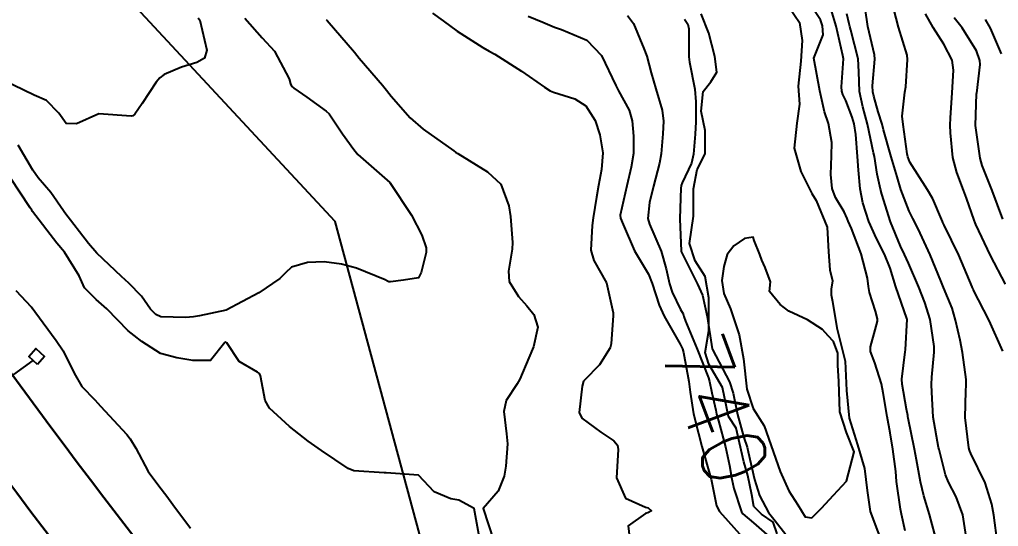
# Model space of a CAD drawing. Header units: metres. Extents: x 318500 to 325275, y 7408834 to 7428799.
# Drawn here: x 322812.6 to 322872.9, y 7421528.1 to 7421559.4 of the extents above; entities that cross this region are included whole.
import ezdxf
from ezdxf.enums import TextEntityAlignment as Align

# ---------------------------------------------------------------- set-up
doc = ezdxf.new("R2010")
doc.units = ezdxf.units.M
doc.header["$MEASUREMENT"] = 0
for name, color, linetype in [('Cotas', 45, 'Continuous'), ('Curvas de Nivel 1m', 11, 'Continuous'), ('Curvas de Nivel 5m', 15, 'Continuous'), ('Divisas', 45, 'Continuous'), ('Hidrografia', 140, 'Continuous'), ('Linha Férrea', 20, 'Continuous'), ('Pórticos', 45, 'Continuous'), ('Vias Primárias', 230, 'Continuous')]:
    doc.layers.add(name, color=color, linetype=linetype)
doc.styles.add('Style-STANDARD', font='STANDARD.shx')

msp = doc.modelspace()

# ---------------------------------------------------------------- linework, layer by layer
at = {"layer": 'Curvas de Nivel 1m', "flags": 128}
for points, elevation in [([(322838.071, 7421559.76), (322838.734, 7421559.283), (322839.591, 7421558.643), (322841.177, 7421557.645), (322841.573, 7421557.429), (322841.917, 7421557.237), (322843.554, 7421556.181), (322844.981, 7421555.198), (322845.329, 7421554.984), (322845.537, 7421554.892), (322846.848, 7421554.485), (322847.529, 7421554.061), (322848.092, 7421553.154), (322848.387, 7421552.271), (322848.569, 7421551.149), (322848.488, 7421550.137), (322848.304, 7421549.152), (322848.174, 7421548.431), (322847.981, 7421547.155), (322847.908, 7421546.68), (322847.836, 7421545.156), (322848.022, 7421544.533), (322848.794, 7421543.146), (322849.207, 7421541.296), (322849.21, 7421541.142), (322849.077, 7421539.399), (322849.012, 7421539.143), (322848.374, 7421538.089), (322847.431, 7421537.159), (322847.373, 7421537.085), (322847.296, 7421536.772), (322847.107, 7421535.163), (322847.275, 7421534.799), (322848.455, 7421533.955), (322849.254, 7421533.413), (322849.473, 7421533.137), (322849.509, 7421532.873), (322849.402, 7421531.137), (322849.962, 7421529.883), (322851.202, 7421529.316), (322851.37, 7421529.276), (322851.574, 7421529.104), (322851.339, 7421528.967), (322851.197, 7421528.93), (322850.138, 7421528.173), (322850.263, 7421527.124)], 742), ([(322867.185, 7421527.869), (322866.966, 7421528.902), (322866.906, 7421529.2), (322866.66, 7421530.906), (322866.613, 7421531.523), (322866.444, 7421532.908), (322866.264, 7421533.911), (322866.087, 7421534.912), (322865.848, 7421536.361), (322865.727, 7421536.916), (322865.319, 7421538.208), (322865.067, 7421538.924), (322865.056, 7421539.202), (322865.35, 7421540.248), (322865.49, 7421540.787), (322865.489, 7421540.919), (322865.365, 7421541.402), (322865.006, 7421542.555), (322864.945, 7421542.927), (322864.878, 7421543.438), (322864.485, 7421544.934), (322863.884, 7421546.492), (322863.68, 7421546.946), (322863.615, 7421547.12), (322863.446, 7421547.526), (322862.905, 7421548.409), (322862.703, 7421548.961), (322862.623, 7421549.812), (322862.653, 7421550.963), (322862.678, 7421551.787), (322862.474, 7421552.966), (322862.235, 7421553.677), (322861.94, 7421554.974), (322861.57, 7421556.98), (322862.134, 7421558.43), (322862.098, 7421558.973), (322861.973, 7421559.344), (322861.609, 7421559.912)], 739), ([(322871.037, 7421526.977), (322870.736, 7421528.847), (322870.327, 7421529.963), (322869.857, 7421530.86), (322869.674, 7421531.311), (322869.281, 7421532.87), (322869.252, 7421532.998), (322868.912, 7421534.876), (322868.827, 7421536.409), (322868.821, 7421536.877), (322868.839, 7421537.345), (322868.988, 7421538.875), (322868.983, 7421539.227), (322868.726, 7421540.88), (322868.413, 7421541.926), (322868.031, 7421542.89), (322867.402, 7421544.358), (322867.155, 7421544.903), (322866.915, 7421545.408), (322866.293, 7421546.911), (322865.762, 7421548.612), (322865.681, 7421548.918), (322865.474, 7421549.852), (322865.295, 7421550.923), (322865.252, 7421551.165), (322864.869, 7421552.93), (322864.587, 7421553.99), (322864.376, 7421554.937), (322864.342, 7421556.155), (322864.296, 7421556.939), (322863.838, 7421558.705), (322863.778, 7421558.947), (322863.75, 7421559.096), (322863.608, 7421559.717)], 741), ([(322872.889, 7421527.108), (322872.665, 7421528.825), (322872.529, 7421529.508), (322872.113, 7421530.831), (322871.248, 7421532.628), (322871.179, 7421532.771), (322871.154, 7421532.841), (322871.123, 7421532.971), (322870.883, 7421534.846), (322870.922, 7421536.471), (322870.957, 7421536.845), (322870.952, 7421537.199), (322870.72, 7421538.849), (322870.578, 7421539.615), (322870.298, 7421540.856), (322870.085, 7421541.577), (322869.555, 7421542.867), (322869.386, 7421543.269), (322868.735, 7421544.88), (322868.115, 7421546.205), (322867.78, 7421546.895), (322867.666, 7421547.121), (322867.447, 7421547.569), (322866.937, 7421548.905), (322866.697, 7421549.683), (322866.333, 7421550.912), (322865.862, 7421552.569), (322865.769, 7421552.918), (322865.528, 7421553.688), (322865.254, 7421554.641), (322865.194, 7421554.925), (322865.19, 7421555.281), (322865.33, 7421556.924), (322865.299, 7421557.199), (322864.893, 7421558.931), (322864.74, 7421560.062)], 742), ([(322873.21, 7421538.943), (322872.362, 7421540.83), (322871.379, 7421542.743), (322871.352, 7421542.813), (322871.347, 7421542.84), (322871.317, 7421542.905), (322870.502, 7421544.854), (322869.605, 7421546.7), (322869.524, 7421546.869), (322869.497, 7421546.926), (322869.442, 7421547.06), (322868.898, 7421548.322), (322868.579, 7421548.883), (322867.485, 7421550.583), (322867.35, 7421550.901), (322867.309, 7421551.085), (322867.067, 7421552.905), (322867.009, 7421553.422), (322867.167, 7421554.904), (322867.228, 7421555.22), (322867.346, 7421556.902), (322867.311, 7421557.165), (322866.777, 7421558.908), (322866.504, 7421560.018)], 743), ([(322873.384, 7421543.07), (322872.447, 7421544.83), (322871.538, 7421546.74), (322871.498, 7421546.839), (322871.442, 7421546.999), (322870.964, 7421548.356), (322870.78, 7421548.85), (322870.383, 7421549.95), (322870.138, 7421550.86), (322869.979, 7421552.397), (322869.96, 7421552.863), (322869.977, 7421553.315), (322870.089, 7421554.862), (322870.172, 7421556.249), (322870.079, 7421556.862), (322869.585, 7421557.844), (322868.928, 7421558.88), (322868.438, 7421559.717)], 744), ([(322826.521, 7421559.446), (322827.582, 7421558.233), (322828.337, 7421557.418), (322829.241, 7421555.708), (322829.336, 7421555.403), (322829.4, 7421555.263), (322829.537, 7421555.147), (322830.335, 7421554.589), (322831.524, 7421553.732), (322831.709, 7421553.564), (322831.846, 7421553.375), (322832.54, 7421552.329), (322833.229, 7421551.354), (322833.486, 7421551.062), (322835.46, 7421549.32), (322836.785, 7421547.307), (322837.422, 7421546.083), (322837.681, 7421545.296), (322837.681, 7421545.021), (322837.387, 7421543.782), (322837.223, 7421543.461), (322836.296, 7421543.311), (322835.491, 7421543.206), (322835.379, 7421543.213), (322835.303, 7421543.245), (322835.154, 7421543.323), (322833.39, 7421544.049), (322832.468, 7421544.289), (322831.396, 7421544.432), (322830.386, 7421544.399), (322829.391, 7421544.106), (322829.023, 7421543.768), (322828.676, 7421543.411), (322827.371, 7421542.538), (322825.36, 7421541.46), (322823.72, 7421541.111), (322823.353, 7421541.046), (322822.867, 7421541.002), (322821.353, 7421541.048), (322821.027, 7421541.187), (322820.714, 7421541.52), (322820.161, 7421542.321), (322819.376, 7421543.126), (322818.919, 7421543.545), (322817.401, 7421544.97), (322816.878, 7421545.568), (322815.438, 7421547.464), (322815.352, 7421547.591), (322814.558, 7421548.71), (322813.796, 7421549.615), (322813.467, 7421550.079), (322812.552, 7421551.629)], 744), ([(322831.526, 7421559.381), (322831.599, 7421559.306), (322833.267, 7421557.355), (322833.565, 7421556.999), (322834.99, 7421555.328), (322835.238, 7421555.026), (322835.533, 7421554.648), (322836.701, 7421553.308), (322837.51, 7421552.606), (322839.395, 7421551.271), (322839.489, 7421551.205), (322839.641, 7421551.114), (322841.471, 7421549.99), (322842.28, 7421549.232), (322842.778, 7421547.895), (322842.887, 7421547.226), (322842.999, 7421545.641), (322842.978, 7421545.224), (322842.756, 7421543.86), (322842.796, 7421543.226), (322843.371, 7421542.311), (322843.889, 7421541.736), (322844.326, 7421541.206), (322844.558, 7421540.411), (322844.295, 7421539.206), (322844.002, 7421538.527), (322843.459, 7421537.218), (322843.297, 7421536.924), (322842.61, 7421535.903), (322842.478, 7421535.228), (322842.643, 7421533.842), (322842.689, 7421533.226), (322842.6, 7421531.855), (322842.493, 7421531.227), (322842.128, 7421530.314), (322841.2, 7421529.24), (322841.847, 7421527.233)], 743), ([(322843.963, 7421559.574), (322844.865, 7421559.201), (322845.596, 7421558.905), (322846.015, 7421558.762), (322847.584, 7421558.092), (322848.494, 7421557.151), (322849.37, 7421555.314), (322849.452, 7421555.141), (322849.538, 7421554.985), (322850.184, 7421553.787), (322850.383, 7421553.127), (322850.458, 7421552.174), (322850.45, 7421551.126), (322850.321, 7421550.284), (322850.042, 7421549.131), (322849.63, 7421547.326), (322849.653, 7421547.137), (322849.824, 7421546.745), (322850.519, 7421545.123), (322851.389, 7421543.683), (322851.602, 7421543.107), (322852.035, 7421541.768), (322852.345, 7421541.095), (322853.334, 7421539.364), (322853.473, 7421539.079), (322853.546, 7421538.859), (322853.863, 7421537.074), (322853.953, 7421536.413), (322854.162, 7421535.071), (322854.467, 7421533.863), (322854.678, 7421533.066), (322855.221, 7421531.115), (322855.234, 7421531.06), (322855.566, 7421529.417), (322855.753, 7421529.052), (322857.177, 7421527.482)], 741), ([(322853.603, 7421559.396), (322853.799, 7421559.078), (322853.874, 7421558.799), (322853.864, 7421557.077), (322853.905, 7421556.737), (322854.236, 7421555.073), (322854.298, 7421554.306), (322854.305, 7421553.072), (322854.265, 7421552.316), (322854.15, 7421551.073), (322854.031, 7421550.526), (322853.463, 7421549.313), (322853.405, 7421549.137), (322853.393, 7421549.081), (322853.378, 7421549), (322853.307, 7421547.082), (322853.393, 7421545.097), (322853.397, 7421545.08), (322853.409, 7421545.039), (322854.408, 7421543.07), (322854.7, 7421542.394), (322855.006, 7421541.064), (322855.315, 7421539.075), (322855.33, 7421539.04), (322856.378, 7421537.044), (322856.601, 7421536.348), (322856.857, 7421535.036), (322857.259, 7421533.627), (322857.463, 7421533.027), (322857.529, 7421532.742), (322857.909, 7421531.02), (322858.23, 7421530.034), (322858.774, 7421529.006), (322859.192, 7421528.483), (322860.349, 7421526.988)], 739), ([(322873.137, 7421557.264), (322872.445, 7421558.832), (322872.142, 7421559.372)], 746), ([(322840.982, 7421527.433), (322840.645, 7421529.248), (322839.691, 7421529.749), (322839.206, 7421529.838), (322838.186, 7421530.262), (322837.22, 7421531.3), (322835.222, 7421531.438), (322835.1, 7421531.444), (322833.223, 7421531.569), (322832.88, 7421531.701), (322831.241, 7421532.808), (322830.414, 7421533.388), (322829.263, 7421534.297), (322828.03, 7421535.419), (322827.761, 7421535.899), (322827.478, 7421537.427), (322827.428, 7421537.554), (322827.303, 7421537.653), (322826.169, 7421538.303), (322825.399, 7421539.459), (322825.354, 7421539.483), (322825.33, 7421539.482), (322825.314, 7421539.476), (322825.28, 7421539.461), (322824.412, 7421538.37), (322823.313, 7421538.358), (322822.337, 7421538.516), (322821.319, 7421538.788), (322820.164, 7421539.527), (322819.694, 7421539.893), (322819.34, 7421540.199), (322818.015, 7421541.553), (322817.366, 7421542.111), (322816.634, 7421542.832), (322816.304, 7421543.576), (322815.402, 7421545.046), (322814.944, 7421545.597), (322813.439, 7421547.551), (322813.389, 7421547.621), (322813.288, 7421547.775), (322812.057, 7421549.634)], 743), ([(322812.41, 7421542.67), (322813.361, 7421541.665), (322813.386, 7421541.635), (322813.409, 7421541.61), (322813.58, 7421541.385), (322814.89, 7421539.594), (322815.32, 7421538.95), (322816.013, 7421537.579), (322816.473, 7421536.754), (322817.284, 7421535.936), (322817.464, 7421535.74), (322817.619, 7421535.555), (322819.254, 7421533.798), (322819.462, 7421533.528), (322819.798, 7421532.968), (322820.573, 7421531.516), (322821.211, 7421530.643), (322821.713, 7421530.01), (322822.091, 7421529.497), (322823.178, 7421528.034)], 743)]:
    msp.add_lwpolyline(points, dxfattribs=dict(at, elevation=elevation))
at = {"layer": 'Curvas de Nivel 5m', "flags": 128}
for points, elevation in [([(322869.174, 7421527.104), (322868.699, 7421528.878), (322868.353, 7421530.024), (322868.148, 7421530.886), (322867.898, 7421532.233), (322867.768, 7421532.892), (322867.373, 7421534.804), (322867.36, 7421534.899), (322867.348, 7421534.966), (322867.285, 7421535.361), (322867.016, 7421536.903), (322866.992, 7421537.216), (322867.204, 7421538.901), (322867.217, 7421539.016), (322867.316, 7421540.9), (322867.303, 7421540.958), (322866.619, 7421542.908), (322866.26, 7421544.048), (322865.917, 7421544.915), (322865.424, 7421545.881), (322864.948, 7421546.927), (322864.593, 7421548.075), (322864.428, 7421548.935), (322864.323, 7421550.092), (322864.267, 7421550.938), (322864.163, 7421552.287), (322864.055, 7421552.942), (322863.939, 7421553.359), (322863.534, 7421554.376), (322863.345, 7421554.76), (322863.286, 7421554.954), (322863.266, 7421555.232), (322863.385, 7421556.953), (322863.364, 7421557.162), (322862.94, 7421558.96), (322862.628, 7421559.982)], 740), ([(322823.633, 7421559.48), (322823.746, 7421559.33), (322824.179, 7421557.474), (322824.04, 7421556.998), (322823.559, 7421556.717), (322822.61, 7421556.438), (322821.547, 7421555.982), (322821.276, 7421555.782), (322821.055, 7421555.517), (322820.19, 7421554.194), (322819.749, 7421553.537), (322819.623, 7421553.433), (322819.518, 7421553.413), (322817.52, 7421553.56), (322816.152, 7421552.939), (322815.511, 7421552.968), (322815.06, 7421553.597), (322814.3, 7421554.381), (322813.531, 7421554.709), (322811.626, 7421555.639)], 745), ([(322850.091, 7421559.619), (322850.455, 7421559.127), (322851.103, 7421557.591), (322851.273, 7421557.114), (322851.555, 7421556.089), (322851.831, 7421555.106), (322852.223, 7421553.795), (322852.302, 7421553.098), (322852.272, 7421552.335), (322852.167, 7421551.1), (322852.059, 7421550.524), (322851.694, 7421549.106), (322851.45, 7421548.098), (322851.333, 7421547.112), (322851.435, 7421546.767), (322852.169, 7421545.099), (322852.47, 7421544.018), (322852.675, 7421543.091), (322852.851, 7421542.564), (322853.364, 7421541.501), (322853.515, 7421541.232), (322853.561, 7421541.078), (322853.655, 7421540.778), (322854.373, 7421539.07), (322855.079, 7421537.286), (322855.15, 7421537.061), (322855.293, 7421536.372), (322855.521, 7421535.295), (322855.577, 7421535.056), (322855.689, 7421534.638), (322856.133, 7421533.047), (322856.376, 7421531.9), (322856.514, 7421531.041), (322856.643, 7421530.467), (322857.112, 7421529.031), (322857.198, 7421528.909), (322857.854, 7421528.357), (322859.173, 7421527.213)], 740), ([(322873.201, 7421547.064), (322872.562, 7421548.829), (322871.945, 7421550.374), (322871.805, 7421550.837), (322871.52, 7421552.84), (322871.597, 7421554.782), (322871.604, 7421554.839), (322871.812, 7421556.591), (322871.793, 7421556.838), (322871.579, 7421557.443), (322870.704, 7421558.853), (322870.216, 7421559.474)], 745)]:
    msp.add_lwpolyline(points, dxfattribs=dict(at, elevation=elevation))
at = {"layer": 'Divisas'}
msp.add_lwpolyline([(322924.207, 7421441.683), (322906.988, 7421456.138), (322893.341, 7421467.245), (322879.861, 7421474.937), (322877.963, 7421471.837), (322876.004, 7421472.68), (322865.363, 7421480.86), (322840.2, 7421516.876), (322832.088, 7421546.932), (322817.958, 7421562.151), (322800.311, 7421581.177), (322798.306, 7421584.659), (322777.445, 7421620.897), (322776.091, 7421623.568), (322757.971, 7421670.712), (322728.171, 7421705.308), (322722.249, 7421700.843), (322705.113, 7421730.344), (322695.999, 7421746.022), (322690.944, 7421752.823), (322684.139, 7421762.406), (322668.997, 7421784.079), (322654.601, 7421804.408), (322642.478, 7421825.337)], dxfattribs=at)
at = {"layer": 'Hidrografia'}
for points in [[(322859.752, 7421560.536), (322860.686, 7421559.177), (322860.856, 7421558.073), (322860.771, 7421556.799), (322860.602, 7421555.269), (322860.686, 7421554.165), (322860.517, 7421552.976), (322860.347, 7421551.447), (322860.771, 7421550.003), (322861.451, 7421548.644), (322861.706, 7421548.219), (322862.386, 7421546.58), (322862.471, 7421545.051), (322862.556, 7421543.947), (322862.726, 7421543.267), (322862.641, 7421542.758), (322862.641, 7421542.418), (322862.726, 7421541.993), (322862.975, 7421540.374), (322863.49, 7421538.316), (322863.575, 7421536.516), (322863.747, 7421534.802), (322864.262, 7421533.173), (322864.69, 7421531.716), (322864.862, 7421530.344), (322865.034, 7421529.058), (322865.976, 7421526.552)], [(322859.306, 7421527.685), (322859.066, 7421528.404), (322858.346, 7421528.884), (322857.866, 7421529.363), (322857.746, 7421530.083), (322857.506, 7421531.282), (322857.266, 7421532.121), (322856.787, 7421534.189), (322856.307, 7421534.908), (322855.947, 7421536.707), (322855.108, 7421538.146), (322854.868, 7421538.865), (322855.108, 7421540.184), (322855.108, 7421541.144), (322855.108, 7421542.223), (322854.868, 7421543.542), (322854.268, 7421544.501), (322853.908, 7421545.58), (322854.148, 7421547.259), (322854.148, 7421548.937), (322854.388, 7421550.136), (322854.868, 7421551.096), (322854.868, 7421552.535), (322854.628, 7421553.734), (322854.748, 7421554.933), (322855.228, 7421555.532), (322855.587, 7421556.132), (322855.467, 7421557.091), (322855.108, 7421558.53), (322854.628, 7421559.729)]]:
    msp.add_lwpolyline(points, dxfattribs=at)
msp.add_lwpolyline([(322861.174, 7421540.877), (322860.038, 7421541.411), (322859.504, 7421541.812), (322858.836, 7421542.613), (322858.903, 7421543.214), (322858.569, 7421544.082), (322858.368, 7421544.549), (322858.235, 7421544.883), (322857.901, 7421545.751), (322857.834, 7421545.951), (322857.3, 7421545.885), (322856.632, 7421545.417), (322856.231, 7421544.883), (322856.03, 7421544.149), (322855.897, 7421543.281), (322856.03, 7421542.48), (322856.431, 7421541.545), (322856.966, 7421539.942), (322857.233, 7421538.474), (322857.433, 7421536.604), (322857.834, 7421535.402), (322858.502, 7421534.334), (322859.504, 7421531.53), (322860.038, 7421530.328), (322860.573, 7421529.46), (322861.04, 7421528.726), (322861.441, 7421528.659), (322862.042, 7421529.26), (322862.777, 7421530.061), (322863.579, 7421530.929), (322864.046, 7421532.732), (322863.579, 7421533.933), (322863.178, 7421535.202), (322863.111, 7421537.071), (322863.044, 7421538.073), (322863.044, 7421538.807), (322862.777, 7421539.542), (322862.443, 7421539.876), (322862.109, 7421540.276)], close=True, dxfattribs=at)
at = {"layer": 'Linha Férrea'}
for points in [[(322143.825, 7422393.254, 0.177055), (322348.62, 7422102.056), (322434.806, 7422041.149, -0.110991), (322629.993, 7421830.678), (322682.61, 7421743.599), (322746.773, 7421641.593), (322762.264, 7421616.034), (322784.09, 7421580.598, 0.089131), (322895.412, 7421449.131), (322994.737, 7421367.338, -0.08158), (323134.171, 7421212.836), (323192.504, 7421114.159, 0.09806), (323348.116, 7420944.919), (323507.932, 7420825.984), (323699.619, 7420681.705), (323733.067, 7420655.668, -0.104587), (323843.705, 7420529.863, -0.339852), (323771.4, 7420065.587)], [(323771.4, 7420065.587, 0.339852), (323843.705, 7420529.863, 0.104587), (323733.067, 7420655.668), (323699.619, 7420681.705), (323507.932, 7420825.984), (323348.116, 7420944.919, -0.09806), (323192.504, 7421114.159), (323134.171, 7421212.836, 0.08158), (322994.737, 7421367.338), (322895.412, 7421449.131, -0.089131), (322784.09, 7421580.598), (322762.264, 7421616.034), (322746.773, 7421641.593), (322682.61, 7421743.599), (322629.993, 7421830.678, 0.110991), (322434.806, 7422041.149), (322348.62, 7422102.056, -0.177055), (322143.825, 7422393.254)], [(322140.246, 7422392.292, 0.177815), (322346.493, 7422099.021), (322440.925, 7422031.999, -0.098061), (322613.888, 7421848.216), (322683.948, 7421733.892), (322746.506, 7421634.335), (322780.475, 7421578.692, 0.094269), (322901.272, 7421438.87), (322999.189, 7421358.366, -0.08072), (323136.386, 7421201.409), (323184.599, 7421119.369, 0.102464), (323355.759, 7420933.913), (323510.091, 7420819.318), (323694.288, 7420680.697, -0.007988), (323738.117, 7420646.682, -0.098634), (323840.146, 7420527.887, -0.339824), (323768.602, 7420068.543)], [(323768.602, 7420068.543, 0.339824), (323840.146, 7420527.887, 0.098634), (323738.117, 7420646.682, 0.007988), (323694.288, 7420680.697), (323510.091, 7420819.318), (323355.759, 7420933.913, -0.102464), (323184.599, 7421119.369), (323136.386, 7421201.409, 0.08072), (322999.189, 7421358.366), (322901.272, 7421438.87, -0.094269), (322780.475, 7421578.692), (322746.506, 7421634.335), (322683.948, 7421733.892), (322613.888, 7421848.216, 0.098061), (322440.925, 7422031.999), (322346.493, 7422099.021, -0.177815), (322140.246, 7422392.292)]]:
    msp.add_lwpolyline(points, format="xyb", dxfattribs=at)
at = {"layer": 'Pórticos'}
msp.add_lwpolyline([(322813.739, 7421538.122), (322813.204, 7421538.599), (322813.644, 7421539.092), (322814.179, 7421538.615)], close=True, dxfattribs=at)
msp.add_lwpolyline([(322805.494, 7421532.582), (322813.472, 7421538.36)], dxfattribs=at)
at = {"layer": 'Vias Primárias'}
for points in [[(323715.644, 7420145.548, 0), (323709.04, 7420132.939)], [(323831.088, 7420001.787, 0), (323833.844, 7420008.443, 0.220888)]]:
    msp.add_lwpolyline(points, format="xyb", dxfattribs=at)

# ---------------------------------------------------------------- texts
at = {"layer": 'Cotas', "style": 'Style-STANDARD'}
msp.add_text('740', height=4, rotation=290.41472, dxfattribs=at).set_placement((322855.54, 7421535.357, 740), align=Align.MIDDLE_CENTER)

doc.saveas('drawing.dxf')
